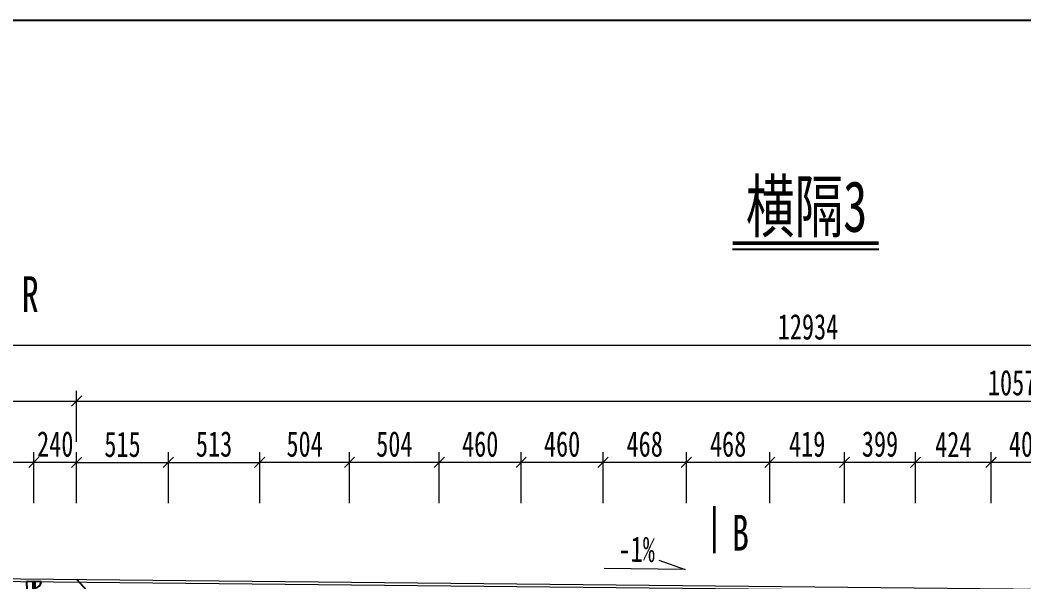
# Model space of a CAD drawing. Header units: millimetres. Extents: x -89049 to 410567, y -307459 to -100425.
# Drawn here: x 153145 to 158782, y -116205 to -113054 of the extents above; entities that cross this region are included whole.
import ezdxf
from ezdxf.enums import TextEntityAlignment as Align

# ---------------------------------------------------------------- set-up
doc = ezdxf.new("R2010")
doc.units = ezdxf.units.MM
doc.layers.get('Defpoints').update_dxf_attribs({"color": 8})
for name, color, linetype, lineweight in [('文字', 7, 'Continuous', 15), ('标注线及字体', 2, 'Continuous', 15), ('粗线', 3, 'Continuous', 35), ('细实线', 4, 'Continuous', 15), ('钢板粗线', 1, 'Continuous', 25), ('钢板细线', 6, 'Continuous', 15)]:
    doc.layers.add(name, color=color, linetype=linetype, lineweight=lineweight)
doc.styles.add('111', font='', dxfattribs={"width": 0.7})
doc.styles.add('BM_Dim', font='', dxfattribs={"width": 0.85})
doc.styles.get('111').set_extended_font_data('仿宋_GB2312')
doc.styles.get('BM_Dim').set_extended_font_data('仿宋_GB2312')
doc.dimstyles.new('200', dxfattribs={"dimscale": 0, "dimtxt": 2.5, "dimasz": 1, "dimexe": 1, "dimexo": 1, "dimgap": 0.6, "dimtad": 1, "dimdec": 0, "dimdsep": 46, "dimtxsty": '111', "dimblk": 'OBLIQUE', "dimcen": 0, "dimclrd": 4, "dimclre": 4, "dimclrt": 4, "dimadec": 1, "dimazin": 2, "dimtfac": 1, "dimtdec": 0, "dimtix": 1, "dimtmove": 2, "dimatfit": 3, "dimfxl": 4, "dimfxlon": 1, "dimtolj": 1, "dimlwd": -1, "dimlwe": -1, "dimarcsym": 0})

# ---------------------------------------------------------------- blocks, each defined once
blk = doc.blocks.new('_Oblique')
at = {"color": 0, "linetype": 'ByBlock', "lineweight": -2}
blk.add_line((-0.5, -0.5), (0.5, 0.5), dxfattribs=at)
blk = doc.blocks.new('*D244')
at = {"layer": 'Defpoints', "color": 0, "transparency": 16777216}
for p in [(153462.6, -115190.8), (151102.2, -116177.3), (153462.6, -116190.7)]:
    blk.add_point(p, dxfattribs=at)
at = {"layer": '细实线', "color": 4, "transparency": 16777216}
for p, q in [((151102.2, -115419.4), (151102.2, -115133.7)), ((153462.6, -115419.4), (153462.6, -115133.7)), ((151102.2, -115190.8), (153462.6, -115190.8))]:
    blk.add_line(p, q, dxfattribs=at)
at = {"layer": '细实线', "color": 4, "transparency": 16777216, "xscale": 57.14285714285715, "yscale": 57.14285714285715, "zscale": 57.14285714285715, "rotation": 180}
blk.add_blockref('_Oblique', (151102.2, -115190.8), dxfattribs=at)
at = {"layer": '细实线', "color": 4, "transparency": 16777216, "xscale": 57.14285714285715, "yscale": 57.14285714285715, "zscale": 57.14285714285715}
blk.add_blockref('_Oblique', (153462.6, -115190.8), dxfattribs=at)
at = {"layer": '细实线', "color": 4, "transparency": 16777216, "insert": (152282.4, -115088.6), "char_height": 142.86, "attachment_point": 5, "style": '111'}
blk.add_mtext('\\A1;2360', dxfattribs=at)
blk = doc.blocks.new('*D245')
at = {"layer": 'Defpoints', "color": 0, "transparency": 16777216}
for p in [(164036.3, -115190.8), (153462.6, -116190.7), (164036.3, -116191.6)]:
    blk.add_point(p, dxfattribs=at)
at = {"layer": '细实线', "color": 4, "transparency": 16777216}
for p, q in [((153462.6, -115419.4), (153462.6, -115133.7)), ((164036.3, -115419.4), (164036.3, -115133.7)), ((153462.6, -115190.8), (164036.3, -115190.8))]:
    blk.add_line(p, q, dxfattribs=at)
at = {"layer": '细实线', "color": 4, "transparency": 16777216, "xscale": 57.14285714285715, "yscale": 57.14285714285715, "zscale": 57.14285714285715, "rotation": 180}
blk.add_blockref('_Oblique', (153462.6, -115190.8), dxfattribs=at)
at = {"layer": '细实线', "color": 4, "transparency": 16777216, "xscale": 57.14285714285715, "yscale": 57.14285714285715, "zscale": 57.14285714285715}
blk.add_blockref('_Oblique', (164036.3, -115190.8), dxfattribs=at)
at = {"layer": '细实线', "color": 4, "transparency": 16777216, "insert": (158749.5, -115088.6), "char_height": 142.86, "attachment_point": 5, "style": '111'}
blk.add_mtext('\\A1;10574', dxfattribs=at)
blk = doc.blocks.new('12-140加劲 有过焊孔')
at = {"layer": 'Defpoints'}
blk.add_line((0, 0), (0, 140), dxfattribs=at)
at = {"layer": '钢板粗线', "color": 7}
for p, q in [((-6, 0), (-6, 140)), ((-6, 140), (6, 140)), ((6, 0), (6, 140)), ((41, 0), (35, 141.5)), ((-41, 0), (41, 0))]:
    blk.add_line(p, q, dxfattribs=at)
for centre, start, end in [((0, 140), 2.441, 260.1291), ((-6, 0), 90, 180)]:
    blk.add_arc(centre, 35, start, end, dxfattribs=at)
blk = doc.blocks.new('*D252')
at = {"layer": 'Defpoints', "color": 0, "transparency": 16777216}
for p in [(153977.9, -115534.9), (153462.6, -116190.7), (153977.9, -116187.6)]:
    blk.add_point(p, dxfattribs=at)
at = {"layer": '细实线', "color": 4, "transparency": 16777216}
for p, q in [((153462.6, -115763.5), (153462.6, -115477.7)), ((153977.9, -115763.5), (153977.9, -115477.7)), ((153462.6, -115534.9), (153977.9, -115534.9))]:
    blk.add_line(p, q, dxfattribs=at)
at = {"layer": '细实线', "color": 4, "transparency": 16777216, "xscale": 57.14285714285715, "yscale": 57.14285714285715, "zscale": 57.14285714285715, "rotation": 180}
blk.add_blockref('_Oblique', (153462.6, -115534.9), dxfattribs=at)
at = {"layer": '细实线', "color": 4, "transparency": 16777216, "xscale": 57.14285714285715, "yscale": 57.14285714285715, "zscale": 57.14285714285715}
blk.add_blockref('_Oblique', (153977.9, -115534.9), dxfattribs=at)
at = {"layer": '细实线', "color": 4, "transparency": 16777216, "insert": (153720.3, -115434.2), "char_height": 142.86, "attachment_point": 5, "style": '111'}
blk.add_mtext('\\A1;515', dxfattribs=at)
blk = doc.blocks.new('*D253')
at = {"layer": 'Defpoints', "color": 0, "transparency": 16777216}
for p in [(154490.8, -115534.9), (154490.8, -116152.9), (153977.9, -116187.6)]:
    blk.add_point(p, dxfattribs=at)
at = {"layer": '细实线', "color": 4, "transparency": 16777216}
for p, q in [((153977.9, -115763.5), (153977.9, -115477.7)), ((154490.8, -115763.5), (154490.8, -115477.7)), ((153977.9, -115534.9), (154490.8, -115534.9))]:
    blk.add_line(p, q, dxfattribs=at)
at = {"layer": '细实线', "color": 4, "transparency": 16777216, "xscale": 57.14285714285715, "yscale": 57.14285714285715, "zscale": 57.14285714285715, "rotation": 180}
blk.add_blockref('_Oblique', (153977.9, -115534.9), dxfattribs=at)
at = {"layer": '细实线', "color": 4, "transparency": 16777216, "xscale": 57.14285714285715, "yscale": 57.14285714285715, "zscale": 57.14285714285715}
blk.add_blockref('_Oblique', (154490.8, -115534.9), dxfattribs=at)
at = {"layer": '细实线', "color": 4, "transparency": 16777216, "insert": (154234.4, -115432.6), "char_height": 142.86, "attachment_point": 5, "style": '111'}
blk.add_mtext('\\A1;513', dxfattribs=at)
blk = doc.blocks.new('*D260')
at = {"layer": 'Defpoints', "color": 0, "transparency": 16777216}
for p in [(158173, -115534.9), (158173, -116260.7), (158597.1, -116258.2)]:
    blk.add_point(p, dxfattribs=at)
at = {"layer": '细实线', "color": 4, "transparency": 16777216}
for p, q in [((158173, -115763.5), (158173, -115477.7)), ((158597.1, -115763.5), (158597.1, -115477.7)), ((158597.1, -115534.9), (158173, -115534.9))]:
    blk.add_line(p, q, dxfattribs=at)
at = {"layer": '细实线', "color": 4, "transparency": 16777216, "xscale": 57.14285714285715, "yscale": 57.14285714285715, "zscale": 57.14285714285715, "rotation": 180}
blk.add_blockref('_Oblique', (158173, -115534.9), dxfattribs=at)
at = {"layer": '细实线', "color": 4, "transparency": 16777216, "xscale": 57.14285714285715, "yscale": 57.14285714285715, "zscale": 57.14285714285715}
blk.add_blockref('_Oblique', (158597.1, -115534.9), dxfattribs=at)
at = {"layer": '细实线', "color": 4, "transparency": 16777216, "insert": (158385.1, -115434.2), "char_height": 142.86, "attachment_point": 5, "style": '111'}
blk.add_mtext('\\A1;424', dxfattribs=at)
blk = doc.blocks.new('*D262')
at = {"layer": 'Defpoints', "color": 0, "transparency": 16777216}
for p in [(164036.3, -114877.5), (151102.2, -116178.1), (164036.3, -116191.6)]:
    blk.add_point(p, dxfattribs=at)
at = {"layer": '细实线', "color": 4, "transparency": 16777216}
for p, q in [((151102.2, -115106.1), (151102.2, -114820.4)), ((164036.3, -115106.1), (164036.3, -114820.4)), ((151102.2, -114877.5), (164036.3, -114877.5))]:
    blk.add_line(p, q, dxfattribs=at)
at = {"layer": '细实线', "color": 4, "transparency": 16777216, "xscale": 57.14285714285715, "yscale": 57.14285714285715, "zscale": 57.14285714285715, "rotation": 180}
blk.add_blockref('_Oblique', (151102.2, -114877.5), dxfattribs=at)
at = {"layer": '细实线', "color": 4, "transparency": 16777216, "xscale": 57.14285714285715, "yscale": 57.14285714285715, "zscale": 57.14285714285715}
blk.add_blockref('_Oblique', (164036.3, -114877.5), dxfattribs=at)
at = {"layer": '细实线', "color": 4, "transparency": 16777216, "insert": (157569.3, -114775.3), "char_height": 142.86, "attachment_point": 5, "style": '111'}
blk.add_mtext('\\A1;12934', dxfattribs=at)
blk = doc.blocks.new('*D270')
at = {"layer": 'Defpoints', "color": 0, "transparency": 16777216}
for p in [(157355, -115534.9), (157355, -116191.1), (157774, -116187.1)]:
    blk.add_point(p, dxfattribs=at)
at = {"layer": '细实线', "color": 4, "transparency": 16777216}
for p, q in [((157355, -115763.5), (157355, -115477.7)), ((157774, -115763.5), (157774, -115477.7)), ((157774, -115534.9), (157355, -115534.9))]:
    blk.add_line(p, q, dxfattribs=at)
at = {"layer": '细实线', "color": 4, "transparency": 16777216, "xscale": 57.14285714285715, "yscale": 57.14285714285715, "zscale": 57.14285714285715, "rotation": 180}
blk.add_blockref('_Oblique', (157355, -115534.9), dxfattribs=at)
at = {"layer": '细实线', "color": 4, "transparency": 16777216, "xscale": 57.14285714285715, "yscale": 57.14285714285715, "zscale": 57.14285714285715}
blk.add_blockref('_Oblique', (157774, -115534.9), dxfattribs=at)
at = {"layer": '细实线', "color": 4, "transparency": 16777216, "insert": (157564.5, -115432.6), "char_height": 142.86, "attachment_point": 5, "style": '111'}
blk.add_mtext('\\A1;419', dxfattribs=at)
blk = doc.blocks.new('*D274')
at = {"layer": 'Defpoints', "color": 0, "transparency": 16777216}
for p in [(155498.8, -115534.9), (155498.8, -116184.6), (155958.5, -116181)]:
    blk.add_point(p, dxfattribs=at)
at = {"layer": '细实线', "color": 4, "transparency": 16777216}
for p, q in [((155498.8, -115763.5), (155498.8, -115477.7)), ((155958.5, -115763.5), (155958.5, -115477.7)), ((155958.5, -115534.9), (155498.8, -115534.9))]:
    blk.add_line(p, q, dxfattribs=at)
at = {"layer": '细实线', "color": 4, "transparency": 16777216, "xscale": 57.14285714285715, "yscale": 57.14285714285715, "zscale": 57.14285714285715, "rotation": 180}
blk.add_blockref('_Oblique', (155498.8, -115534.9), dxfattribs=at)
at = {"layer": '细实线', "color": 4, "transparency": 16777216, "xscale": 57.14285714285715, "yscale": 57.14285714285715, "zscale": 57.14285714285715}
blk.add_blockref('_Oblique', (155958.5, -115534.9), dxfattribs=at)
at = {"layer": '细实线', "color": 4, "transparency": 16777216, "insert": (155728.6, -115432.6), "char_height": 142.86, "attachment_point": 5, "style": '111'}
blk.add_mtext('\\A1;460', dxfattribs=at)
blk = doc.blocks.new('*D276')
at = {"layer": 'Defpoints', "color": 0, "transparency": 16777216}
for p in [(154490.8, -115534.9), (154490.8, -116152.9), (154994.8, -116198.6)]:
    blk.add_point(p, dxfattribs=at)
at = {"layer": '细实线', "color": 4, "transparency": 16777216}
for p, q in [((154490.8, -115763.5), (154490.8, -115477.7)), ((154994.8, -115763.5), (154994.8, -115477.7)), ((154994.8, -115534.9), (154490.8, -115534.9))]:
    blk.add_line(p, q, dxfattribs=at)
at = {"layer": '细实线', "color": 4, "transparency": 16777216, "xscale": 57.14285714285715, "yscale": 57.14285714285715, "zscale": 57.14285714285715, "rotation": 180}
blk.add_blockref('_Oblique', (154490.8, -115534.9), dxfattribs=at)
at = {"layer": '细实线', "color": 4, "transparency": 16777216, "xscale": 57.14285714285715, "yscale": 57.14285714285715, "zscale": 57.14285714285715}
blk.add_blockref('_Oblique', (154994.8, -115534.9), dxfattribs=at)
at = {"layer": '细实线', "color": 4, "transparency": 16777216, "insert": (154742.8, -115432.6), "char_height": 142.86, "attachment_point": 5, "style": '111'}
blk.add_mtext('\\A1;504', dxfattribs=at)
blk = doc.blocks.new('*D4692')
at = {"layer": 'Defpoints', "color": 0, "transparency": 16777216}
for p in [(-6077.2, 541.5), (-6077.2, -181.2), (-5673.1, -185.2)]:
    blk.add_point(p, dxfattribs=at)
at = {"layer": '细实线', "color": 4, "transparency": 16777216}
for p, q in [((-6077.2, 312.9), (-6077.2, 598.7)), ((-5673.1, 312.9), (-5673.1, 598.7)), ((-5673.1, 541.5), (-6077.2, 541.5))]:
    blk.add_line(p, q, dxfattribs=at)
at = {"layer": '细实线', "color": 4, "transparency": 16777216, "xscale": 57.14285714285715, "yscale": 57.14285714285715, "zscale": 57.14285714285715, "rotation": 180}
blk.add_blockref('_Oblique', (-6077.2, 541.5), dxfattribs=at)
at = {"layer": '细实线', "color": 4, "transparency": 16777216, "xscale": 57.14285714285715, "yscale": 57.14285714285715, "zscale": 57.14285714285715}
blk.add_blockref('_Oblique', (-5673.1, 541.5), dxfattribs=at)
at = {"layer": '细实线', "color": 4, "transparency": 16777216, "insert": (-5875.2, 643.7), "char_height": 142.86, "attachment_point": 5, "style": '111'}
blk.add_mtext('\\A1;404', dxfattribs=at)
blk = doc.blocks.new('*D269')
at = {"layer": 'Defpoints', "color": 0, "transparency": 16777216}
for p in [(157774, -115534.9), (157774, -116213.4), (158173, -116260.7)]:
    blk.add_point(p, dxfattribs=at)
at = {"layer": '细实线', "color": 4, "transparency": 16777216}
for p, q in [((157774, -115763.5), (157774, -115477.7)), ((158173, -115763.5), (158173, -115477.7)), ((158173, -115534.9), (157774, -115534.9))]:
    blk.add_line(p, q, dxfattribs=at)
at = {"layer": '细实线', "color": 4, "transparency": 16777216, "xscale": 57.14285714285715, "yscale": 57.14285714285715, "zscale": 57.14285714285715, "rotation": 180}
blk.add_blockref('_Oblique', (157774, -115534.9), dxfattribs=at)
at = {"layer": '细实线', "color": 4, "transparency": 16777216, "xscale": 57.14285714285715, "yscale": 57.14285714285715, "zscale": 57.14285714285715}
blk.add_blockref('_Oblique', (158173, -115534.9), dxfattribs=at)
at = {"layer": '细实线', "color": 4, "transparency": 16777216, "insert": (157973.5, -115432.6), "char_height": 142.86, "attachment_point": 5, "style": '111'}
blk.add_mtext('\\A1;399', dxfattribs=at)
blk = doc.blocks.new('*D273')
at = {"layer": 'Defpoints', "color": 0, "transparency": 16777216}
for p in [(155958.5, -115534.9), (155958.5, -116181), (156418.3, -116191.1)]:
    blk.add_point(p, dxfattribs=at)
at = {"layer": '细实线', "color": 4, "transparency": 16777216}
for p, q in [((155958.5, -115763.5), (155958.5, -115477.7)), ((156418.3, -115763.5), (156418.3, -115477.7)), ((156418.3, -115534.9), (155958.5, -115534.9))]:
    blk.add_line(p, q, dxfattribs=at)
at = {"layer": '细实线', "color": 4, "transparency": 16777216, "xscale": 57.14285714285715, "yscale": 57.14285714285715, "zscale": 57.14285714285715, "rotation": 180}
blk.add_blockref('_Oblique', (155958.5, -115534.9), dxfattribs=at)
at = {"layer": '细实线', "color": 4, "transparency": 16777216, "xscale": 57.14285714285715, "yscale": 57.14285714285715, "zscale": 57.14285714285715}
blk.add_blockref('_Oblique', (156418.3, -115534.9), dxfattribs=at)
at = {"layer": '细实线', "color": 4, "transparency": 16777216, "insert": (156188.4, -115432.6), "char_height": 142.86, "attachment_point": 5, "style": '111'}
blk.add_mtext('\\A1;460', dxfattribs=at)
blk = doc.blocks.new('*D271')
at = {"layer": 'Defpoints', "color": 0, "transparency": 16777216}
for p in [(156886.6, -115534.9), (156886.6, -116177.3), (157355, -116191.1)]:
    blk.add_point(p, dxfattribs=at)
at = {"layer": '细实线', "color": 4, "transparency": 16777216}
for p, q in [((156886.6, -115763.5), (156886.6, -115477.7)), ((157355, -115763.5), (157355, -115477.7)), ((157355, -115534.9), (156886.6, -115534.9))]:
    blk.add_line(p, q, dxfattribs=at)
at = {"layer": '细实线', "color": 4, "transparency": 16777216, "xscale": 57.14285714285715, "yscale": 57.14285714285715, "zscale": 57.14285714285715, "rotation": 180}
blk.add_blockref('_Oblique', (156886.6, -115534.9), dxfattribs=at)
at = {"layer": '细实线', "color": 4, "transparency": 16777216, "xscale": 57.14285714285715, "yscale": 57.14285714285715, "zscale": 57.14285714285715}
blk.add_blockref('_Oblique', (157355, -115534.9), dxfattribs=at)
at = {"layer": '细实线', "color": 4, "transparency": 16777216, "insert": (157120.8, -115432.6), "char_height": 142.86, "attachment_point": 5, "style": '111'}
blk.add_mtext('\\A1;468', dxfattribs=at)
blk = doc.blocks.new('*D272')
at = {"layer": 'Defpoints', "color": 0, "transparency": 16777216}
for p in [(156418.3, -115534.9), (156418.3, -116191.1), (156886.6, -116177.3)]:
    blk.add_point(p, dxfattribs=at)
at = {"layer": '细实线', "color": 4, "transparency": 16777216}
for p, q in [((156418.3, -115763.5), (156418.3, -115477.7)), ((156886.6, -115763.5), (156886.6, -115477.7)), ((156886.6, -115534.9), (156418.3, -115534.9))]:
    blk.add_line(p, q, dxfattribs=at)
at = {"layer": '细实线', "color": 4, "transparency": 16777216, "xscale": 57.14285714285715, "yscale": 57.14285714285715, "zscale": 57.14285714285715, "rotation": 180}
blk.add_blockref('_Oblique', (156418.3, -115534.9), dxfattribs=at)
at = {"layer": '细实线', "color": 4, "transparency": 16777216, "xscale": 57.14285714285715, "yscale": 57.14285714285715, "zscale": 57.14285714285715}
blk.add_blockref('_Oblique', (156886.6, -115534.9), dxfattribs=at)
at = {"layer": '细实线', "color": 4, "transparency": 16777216, "insert": (156652.4, -115432.6), "char_height": 142.86, "attachment_point": 5, "style": '111'}
blk.add_mtext('\\A1;468', dxfattribs=at)
blk = doc.blocks.new('*D275')
at = {"layer": 'Defpoints', "color": 0, "transparency": 16777216}
for p in [(154994.8, -115534.9), (154994.8, -116198.6), (155498.8, -116184.6)]:
    blk.add_point(p, dxfattribs=at)
at = {"layer": '细实线', "color": 4, "transparency": 16777216}
for p, q in [((154994.8, -115763.5), (154994.8, -115477.7)), ((155498.8, -115763.5), (155498.8, -115477.7)), ((155498.8, -115534.9), (154994.8, -115534.9))]:
    blk.add_line(p, q, dxfattribs=at)
at = {"layer": '细实线', "color": 4, "transparency": 16777216, "xscale": 57.14285714285715, "yscale": 57.14285714285715, "zscale": 57.14285714285715, "rotation": 180}
blk.add_blockref('_Oblique', (154994.8, -115534.9), dxfattribs=at)
at = {"layer": '细实线', "color": 4, "transparency": 16777216, "xscale": 57.14285714285715, "yscale": 57.14285714285715, "zscale": 57.14285714285715}
blk.add_blockref('_Oblique', (155498.8, -115534.9), dxfattribs=at)
at = {"layer": '细实线', "color": 4, "transparency": 16777216, "insert": (155246.8, -115432.6), "char_height": 142.86, "attachment_point": 5, "style": '111'}
blk.add_mtext('\\A1;504', dxfattribs=at)
blk = doc.blocks.new('*D430')
at = {"layer": 'Defpoints', "color": 0, "transparency": 16777216}
for p in [(153222.7, -115534.9), (153222.7, -116204.3), (153462.7, -116190.7)]:
    blk.add_point(p, dxfattribs=at)
at = {"layer": '细实线', "color": 4, "transparency": 16777216}
for p, q in [((153222.7, -115763.5), (153222.7, -115477.7)), ((153462.7, -115763.5), (153462.7, -115477.7)), ((153222.7, -115534.9), (153165.6, -115534.9)), ((153462.7, -115534.9), (153222.7, -115534.9)), ((153462.7, -115534.9), (153519.8, -115534.9))]:
    blk.add_line(p, q, dxfattribs=at)
at = {"layer": '细实线', "color": 4, "transparency": 16777216, "xscale": 57.14285714285715, "yscale": 57.14285714285715, "zscale": 57.14285714285715}
blk.add_blockref('_Oblique', (153222.7, -115534.9), dxfattribs=at)
at = {"layer": '细实线', "color": 4, "transparency": 16777216, "xscale": 57.14285714285715, "yscale": 57.14285714285715, "zscale": 57.14285714285715, "rotation": 180}
blk.add_blockref('_Oblique', (153462.7, -115534.9), dxfattribs=at)
at = {"layer": '细实线', "color": 4, "transparency": 16777216, "insert": (153342.7, -115432.6), "char_height": 142.86, "attachment_point": 5, "style": '111'}
blk.add_mtext('\\A1;240', dxfattribs=at)
blk = doc.blocks.new('*D431')
at = {"layer": 'Defpoints', "color": 0, "transparency": 16777216}
for p in [(152721, -115534.9), (152721, -116199.3), (153222.7, -116204.3)]:
    blk.add_point(p, dxfattribs=at)
at = {"layer": '细实线', "color": 4, "transparency": 16777216}
for p, q in [((152721, -115763.5), (152721, -115477.7)), ((153222.7, -115763.5), (153222.7, -115477.7)), ((153222.7, -115534.9), (152721, -115534.9))]:
    blk.add_line(p, q, dxfattribs=at)
at = {"layer": '细实线', "color": 4, "transparency": 16777216, "xscale": 57.14285714285715, "yscale": 57.14285714285715, "zscale": 57.14285714285715, "rotation": 180}
blk.add_blockref('_Oblique', (152721, -115534.9), dxfattribs=at)
at = {"layer": '细实线', "color": 4, "transparency": 16777216, "xscale": 57.14285714285715, "yscale": 57.14285714285715, "zscale": 57.14285714285715}
blk.add_blockref('_Oblique', (153222.7, -115534.9), dxfattribs=at)
at = {"layer": '细实线', "color": 4, "transparency": 16777216, "insert": (152971.8, -115432.6), "char_height": 142.86, "attachment_point": 5, "style": '111'}
blk.add_mtext('\\A1;502', dxfattribs=at)
blk = doc.blocks.new('fff')
at = {"layer": '细实线'}
dim = blk.add_linear_dim(base=(-6077.2, 541.5), p1=(-5673.1, -185.2), p2=(-6077.2, -181.2), dimstyle='200', override={"dimscale": 57.142857, "dimblk": 'Oblique'}, dxfattribs=at)
dim.commit()
dim.dimension.update_dxf_attribs({"geometry": '*D4692', "text_midpoint": (-5875.2, 643.7)})

msp = doc.modelspace()

# ---------------------------------------------------------------- linework, layer by layer
at = {"color": 4}
msp.add_line((157145.4, -114339.4), (157966.1, -114339.4), dxfattribs=at)
at = {"color": 6, "const_width": 20.6}
msp.add_lwpolyline([(157145.4, -114305.1), (157966.1, -114305.1)], dxfattribs=at)
at = {"layer": 'Defpoints'}
msp.add_line((153462.7, -116190.7), (155542.9, -118449.1), dxfattribs=at)
msp.add_lwpolyline([(146566.6, -113054.1), (168566.6, -113054.1), (168566.6, -127671.3), (146566.6, -127671.3)], close=True, dxfattribs=at)
at = {"layer": '粗线'}
msp.add_line((157043.6, -116044), (157043.6, -115780.7), dxfattribs=at)
at = {"layer": '细实线'}
for p, q in [((156732.4, -116083.8), (156879.2, -116135)), ((156879.2, -116135), (156424.5, -116130.5))]:
    msp.add_line(p, q, dxfattribs=at)
at = {"layer": '钢板细线', "elevation": 0}
for points in [[(151102.2, -116167.1), (159836.3, -116254.6), (164674.4, -116182)], [(151102.2, -116183.1), (159836.3, -116270.6), (164674.4, -116198)]]:
    msp.add_lwpolyline(points, dxfattribs=at)

# ---------------------------------------------------------------- block references
at = {"layer": '细实线'}
msp.add_blockref('fff', (164674.4, -116077), dxfattribs=at)
at = {"layer": '细实线', "rotation": 179.4262908401}
msp.add_blockref('12-140加劲 有过焊孔', (153222.7, -116204.3), dxfattribs=at)

# ---------------------------------------------------------------- texts
at = {"layer": '文字', "style": 'BM_Dim', "width": 0.7}
for s, p in [('R', (153202.1, -114690.9)), ('B', (157190.3, -116029.7))]:
    msp.add_text(s, height=200, dxfattribs=at).set_placement(p, align=Align.CENTER)
msp.add_text('-1%', height=142.86, rotation=359.4263, dxfattribs=at).set_placement((156606.5, -116135.8), align=Align.BOTTOM_CENTER)
at = {"layer": '标注线及字体', "style": '111', "width": 0.7}
msp.add_text('横隔3', height=285.71, dxfattribs=at).set_placement((157561.7, -114094), align=Align.MIDDLE)

# ---------------------------------------------------------------- dimensions: what is measured, and where the dimension line sits
at = {"layer": '细实线'}
for base, p1, p2, override, picture, middle in [((164036.3, -114877.5), (151102.2, -116178.1), (164036.3, -116191.6), {"dimscale": 57.142857, "dimtxsty": '111', "dimblk": 'Oblique'}, '*D262', (157569.3, -114775.3)), ((153462.6, -115190.8), (151102.2, -116177.3), (153462.6, -116190.7), {"dimscale": 57.142857, "dimtxsty": '111', "dimblk": 'Oblique'}, '*D244', (152282.4, -115088.6)), ((164036.3, -115190.8), (153462.6, -116190.7), (164036.3, -116191.6), {"dimscale": 57.142857, "dimtxsty": '111', "dimblk": 'Oblique'}, '*D245', (158749.5, -115088.6)), ((152721, -115534.9), (153222.7, -116204.3), (152721, -116199.3), {"dimscale": 57.142857, "dimblk": 'Oblique'}, '*D431', (152971.8, -115432.6)), ((153222.7, -115534.9), (153462.7, -116190.7), (153222.7, -116204.3), {"dimscale": 57.142857, "dimblk": 'Oblique'}, '*D430', (153342.7, -115432.6)), ((153977.9, -115534.9), (153462.6, -116190.7), (153977.9, -116187.6), {"dimscale": 57.142857, "dimtxsty": '111', "dimblk": 'Oblique'}, '*D252', (153720.3, -115434.2)), ((154490.8, -115534.9), (153977.9, -116187.6), (154490.8, -116152.9), {"dimscale": 57.142857, "dimblk": 'Oblique'}, '*D253', (154234.4, -115432.6)), ((154490.8, -115534.9), (154994.8, -116198.6), (154490.8, -116152.9), {"dimscale": 57.142857, "dimblk": 'Oblique'}, '*D276', (154742.8, -115432.6)), ((154994.8, -115534.9), (155498.8, -116184.6), (154994.8, -116198.6), {"dimscale": 57.142857, "dimblk": 'Oblique'}, '*D275', (155246.8, -115432.6)), ((155498.8, -115534.9), (155958.5, -116181), (155498.8, -116184.6), {"dimscale": 57.142857, "dimblk": 'Oblique'}, '*D274', (155728.6, -115432.6)), ((155958.5, -115534.9), (156418.3, -116191.1), (155958.5, -116181), {"dimscale": 57.142857, "dimblk": 'Oblique'}, '*D273', (156188.4, -115432.6)), ((156418.3, -115534.9), (156886.6, -116177.3), (156418.3, -116191.1), {"dimscale": 57.142857, "dimblk": 'Oblique'}, '*D272', (156652.4, -115432.6)), ((156886.6, -115534.9), (157355, -116191.1), (156886.6, -116177.3), {"dimscale": 57.142857, "dimblk": 'Oblique'}, '*D271', (157120.8, -115432.6)), ((157355, -115534.9), (157774, -116187.1), (157355, -116191.1), {"dimscale": 57.142857, "dimblk": 'Oblique'}, '*D270', (157564.5, -115432.6)), ((157774, -115534.9), (158173, -116260.7), (157774, -116213.4), {"dimscale": 57.142857, "dimblk": 'Oblique'}, '*D269', (157973.5, -115432.6)), ((158173, -115534.9), (158597.1, -116258.2), (158173, -116260.7), {"dimscale": 57.142857, "dimblk": 'Oblique'}, '*D260', (158385.1, -115434.2))]:
    dim = msp.add_linear_dim(base=base, p1=p1, p2=p2, dimstyle='200', override=override, dxfattribs=at)
    dim.commit()
    dim.dimension.update_dxf_attribs({"geometry": picture, "text_midpoint": middle})

doc.saveas('drawing.dxf')
